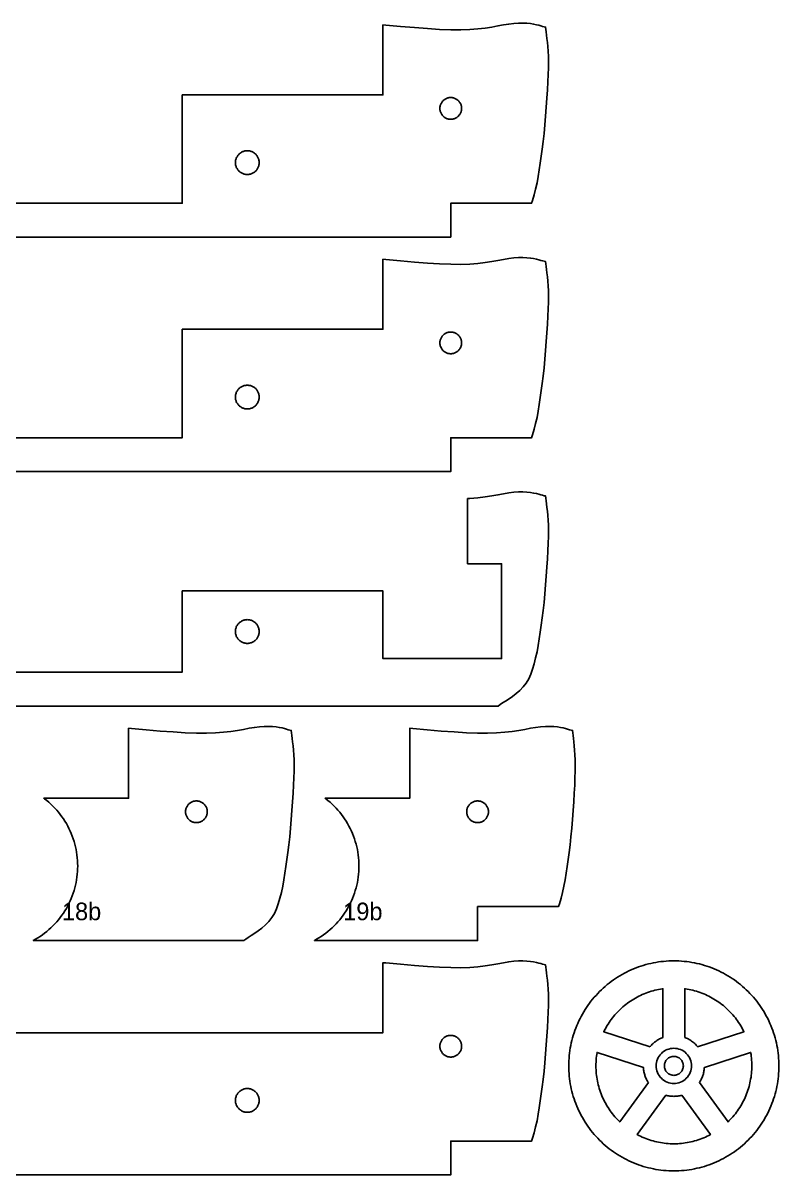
# Model space of a CAD drawing. Header units: metres. Extents: x 6 to 580, y 34 to 394.
# Drawn here: x 332.3 to 443.8, y 34.2 to 204.2 of the extents above; entities that cross this region are included whole.
import ezdxf

# ---------------------------------------------------------------- set-up
doc = ezdxf.new("R2010")
doc.units = ezdxf.units.M
doc.layers.add('CORTAR', color=1, linetype='Continuous')
doc.layers.add('GRABAR', color=5, linetype='Continuous')

msp = doc.modelspace()

# ---------------------------------------------------------------- linework, layer by layer
at = {"layer": 'CORTAR'}
for points in [[(275.41, 177.59), (335.41, 177.59), (335.81, 177.59), (355.81, 177.59), (355.81, 193.59), (385.41, 193.59), (385.41, 203.92), (385.85, 203.88), (387.99, 203.68), (390.05, 203.51), (391.98, 203.37), (393.77, 203.26), (395.41, 203.19), (396.88, 203.18), (398.21, 203.22), (399.41, 203.32), (400.49, 203.45), (401.47, 203.6), (402.37, 203.76), (403.2, 203.91), (403.97, 204.04), (404.7, 204.14), (405.41, 204.19), (406.07, 204.19), (406.66, 204.16), (407.18, 204.11), (407.63, 204.04), (408.04, 203.95), (408.39, 203.86), (408.69, 203.78), (408.96, 203.7), (409.2, 203.63), (409.41, 203.59), (409.44, 203.26), (409.49, 202.87), (409.54, 202.42), (409.6, 201.91), (409.67, 201.34), (409.73, 200.71), (409.77, 200.02), (409.81, 199.27), (409.82, 198.46), (409.81, 197.59), (409.78, 196.62), (409.73, 195.53), (409.67, 194.34), (409.6, 193.08), (409.51, 191.78), (409.41, 190.46), (409.3, 189.16), (409.18, 187.89), (409.05, 186.7), (408.91, 185.59), (408.77, 184.55), (408.62, 183.52), (408.47, 182.51), (408.31, 181.53), (408.14, 180.59), (407.94, 179.69), (407.73, 178.83), (407.49, 178.02), (407.33, 177.59), (395.41, 177.59), (395.41, 172.59), (219.41, 172.59)], [(275.41, 142.99), (335.41, 142.99), (335.81, 142.99), (355.81, 142.99), (355.81, 158.99), (385.41, 158.99), (385.41, 169.32), (385.85, 169.28), (387.99, 169.08), (390.05, 168.9), (391.98, 168.76), (393.77, 168.66), (395.41, 168.59), (396.88, 168.57), (398.21, 168.62), (399.41, 168.72), (400.49, 168.85), (401.47, 169), (402.37, 169.16), (403.2, 169.31), (403.97, 169.44), (404.7, 169.54), (405.41, 169.59), (406.07, 169.59), (406.66, 169.56), (407.18, 169.51), (407.63, 169.43), (408.04, 169.35), (408.39, 169.26), (408.69, 169.17), (408.96, 169.1), (409.2, 169.03), (409.41, 168.99), (409.44, 168.66), (409.49, 168.27), (409.54, 167.82), (409.6, 167.31), (409.67, 166.74), (409.73, 166.11), (409.77, 165.42), (409.81, 164.67), (409.82, 163.86), (409.81, 162.99), (409.78, 162.02), (409.73, 160.92), (409.67, 159.73), (409.6, 158.48), (409.51, 157.18), (409.41, 155.86), (409.3, 154.56), (409.18, 153.29), (409.05, 152.09), (408.91, 150.99), (408.77, 149.94), (408.62, 148.92), (408.47, 147.91), (408.31, 146.93), (408.14, 145.99), (407.94, 145.08), (407.73, 144.23), (407.49, 143.42), (407.33, 142.99), (395.41, 142.99), (395.41, 137.99), (219.41, 137.99)], [(275.41, 108.39), (335.41, 108.39), (335.81, 108.39), (355.81, 108.39), (355.81, 120.39), (385.41, 120.39), (385.41, 110.39), (402.91, 110.39), (402.91, 124.4), (397.91, 124.4), (397.91, 134.01), (398.21, 134.02), (399.41, 134.12), (400.49, 134.25), (401.47, 134.4), (402.37, 134.56), (403.2, 134.71), (403.97, 134.84), (404.7, 134.94), (405.41, 134.99), (406.07, 134.99), (406.66, 134.96), (407.18, 134.9), (407.63, 134.83), (408.04, 134.75), (408.39, 134.66), (408.69, 134.57), (408.96, 134.49), (409.2, 134.43), (409.41, 134.39), (409.44, 134.06), (409.49, 133.67), (409.54, 133.22), (409.6, 132.71), (409.67, 132.14), (409.73, 131.51), (409.77, 130.82), (409.81, 130.07), (409.82, 129.26), (409.81, 128.39), (409.78, 127.42), (409.73, 126.32), (409.67, 125.13), (409.6, 123.87), (409.51, 122.57), (409.41, 121.26), (409.3, 119.95), (409.18, 118.69), (409.05, 117.49), (408.91, 116.39), (408.77, 115.34), (408.62, 114.31), (408.47, 113.31), (408.31, 112.33), (408.14, 111.39), (407.94, 110.48), (407.73, 109.62), (407.49, 108.82), (407.22, 108.07), (406.91, 107.39), (406.54, 106.77), (406.1, 106.2), (405.6, 105.69), (405.07, 105.23), (404.54, 104.82), (404.01, 104.46), (403.51, 104.13), (403.06, 103.85), (402.69, 103.6), (402.41, 103.39), (219.41, 103.39)], [(273.41, 55.18), (385.41, 55.18), (385.41, 65.51), (385.85, 65.47), (387.99, 65.27), (390.05, 65.1), (391.98, 64.96), (393.77, 64.85), (395.41, 64.78), (396.88, 64.77), (398.21, 64.82), (399.41, 64.91), (400.49, 65.04), (401.47, 65.19), (402.37, 65.35), (403.2, 65.5), (403.97, 65.64), (404.7, 65.73), (405.41, 65.78), (406.07, 65.78), (406.66, 65.75), (407.18, 65.7), (407.63, 65.63), (408.04, 65.54), (408.39, 65.46), (408.69, 65.37), (408.96, 65.29), (409.2, 65.22), (409.41, 65.18), (409.44, 64.85), (409.49, 64.46), (409.54, 64.01), (409.6, 63.5), (409.67, 62.93), (409.73, 62.3), (409.77, 61.61), (409.81, 60.86), (409.82, 60.05), (409.81, 59.18), (409.78, 58.21), (409.73, 57.12), (409.67, 55.93), (409.6, 54.67), (409.51, 53.37), (409.41, 52.05), (409.3, 50.75), (409.18, 49.49), (409.05, 48.29), (408.91, 47.18), (408.77, 46.14), (408.62, 45.11), (408.47, 44.1), (408.31, 43.13), (408.14, 42.18), (407.94, 41.28), (407.73, 40.42), (407.49, 39.61), (407.33, 39.18), (395.41, 39.18), (395.41, 34.18), (219.41, 34.18)]]:
    msp.add_lwpolyline(points, dxfattribs=at)
for points in [[(397, 191.8), (396.98, 191.9), (396.96, 192), (396.93, 192.1), (396.89, 192.2), (396.85, 192.3), (396.8, 192.39), (396.74, 192.48), (396.68, 192.56), (396.61, 192.64), (396.54, 192.72), (396.47, 192.79), (396.38, 192.86), (396.3, 192.92), (396.21, 192.98), (396.12, 193.02), (396.02, 193.07), (395.93, 193.11), (395.82, 193.14), (395.72, 193.16), (395.62, 193.18), (395.52, 193.19), (395.41, 193.19), (395.31, 193.19), (395.2, 193.18), (395.1, 193.16), (395, 193.14), (394.9, 193.11), (394.8, 193.07), (394.7, 193.02), (394.61, 192.98), (394.52, 192.92), (394.44, 192.86), (394.36, 192.79), (394.28, 192.72), (394.21, 192.64), (394.14, 192.56), (394.08, 192.48), (394.03, 192.39), (393.98, 192.3), (393.93, 192.2), (393.9, 192.1), (393.87, 192), (393.84, 191.9), (393.82, 191.8), (393.81, 191.69), (393.81, 191.59), (393.81, 191.49), (393.82, 191.38), (393.84, 191.28), (393.87, 191.18), (393.9, 191.08), (393.93, 190.98), (393.98, 190.88), (394.03, 190.79), (394.08, 190.7), (394.14, 190.62), (394.21, 190.54), (394.28, 190.46), (394.36, 190.39), (394.44, 190.32), (394.52, 190.26), (394.61, 190.2), (394.7, 190.15), (394.8, 190.11), (394.9, 190.07), (395, 190.04), (395.1, 190.02), (395.2, 190), (395.31, 189.99), (395.41, 189.99), (395.52, 189.99), (395.62, 190), (395.72, 190.02), (395.82, 190.04), (395.93, 190.07), (396.02, 190.11), (396.12, 190.15), (396.21, 190.2), (396.3, 190.26), (396.38, 190.32), (396.47, 190.39), (396.54, 190.46), (396.61, 190.54), (396.68, 190.62), (396.74, 190.7), (396.8, 190.79), (396.85, 190.88), (396.89, 190.98), (396.93, 191.08), (396.96, 191.18), (396.98, 191.28), (397, 191.38), (397.01, 191.49), (397.01, 191.59), (397.01, 191.69), (397, 191.8)], [(366.93, 184.46), (366.87, 184.56), (366.8, 184.66), (366.73, 184.74), (366.65, 184.83), (366.56, 184.91), (366.48, 184.98), (366.38, 185.05), (366.29, 185.11), (366.18, 185.16), (366.08, 185.21), (365.97, 185.25), (365.86, 185.28), (365.75, 185.31), (365.64, 185.32), (365.53, 185.34), (365.41, 185.34), (365.3, 185.34), (365.18, 185.32), (365.07, 185.31), (364.96, 185.28), (364.85, 185.25), (364.74, 185.21), (364.64, 185.16), (364.54, 185.11), (364.44, 185.05), (364.35, 184.98), (364.26, 184.91), (364.17, 184.83), (364.1, 184.74), (364.02, 184.66), (363.96, 184.56), (363.9, 184.46), (363.84, 184.36), (363.79, 184.26), (363.75, 184.15), (363.72, 184.04), (363.69, 183.93), (363.68, 183.82), (363.66, 183.7), (363.66, 183.59), (363.66, 183.48), (363.68, 183.36), (363.69, 183.25), (363.72, 183.14), (363.75, 183.03), (363.79, 182.92), (363.84, 182.82), (363.9, 182.71), (363.96, 182.62), (364.02, 182.52), (364.1, 182.44), (364.17, 182.35), (364.26, 182.27), (364.35, 182.2), (364.44, 182.13), (364.54, 182.07), (364.64, 182.02), (364.74, 181.97), (364.85, 181.93), (364.96, 181.9), (365.07, 181.87), (365.18, 181.85), (365.3, 181.84), (365.41, 181.84), (365.53, 181.84), (365.64, 181.85), (365.75, 181.87), (365.86, 181.9), (365.97, 181.93), (366.08, 181.97), (366.18, 182.02), (366.29, 182.07), (366.38, 182.13), (366.48, 182.2), (366.56, 182.27), (366.65, 182.35), (366.73, 182.44), (366.8, 182.52), (366.87, 182.62), (366.93, 182.71), (366.98, 182.82), (367.03, 182.92), (367.07, 183.03), (367.1, 183.14), (367.13, 183.25), (367.15, 183.36), (367.16, 183.48), (367.16, 183.59), (367.16, 183.7), (367.15, 183.82), (367.13, 183.93), (367.1, 184.04), (367.07, 184.15), (367.03, 184.26), (366.98, 184.36), (366.93, 184.46)], [(397, 157.2), (396.98, 157.3), (396.96, 157.4), (396.93, 157.5), (396.89, 157.6), (396.85, 157.7), (396.8, 157.79), (396.74, 157.88), (396.68, 157.96), (396.61, 158.04), (396.54, 158.12), (396.47, 158.19), (396.38, 158.26), (396.3, 158.32), (396.21, 158.37), (396.12, 158.42), (396.02, 158.47), (395.93, 158.5), (395.82, 158.53), (395.72, 158.56), (395.62, 158.57), (395.52, 158.58), (395.41, 158.59), (395.31, 158.58), (395.2, 158.57), (395.1, 158.56), (395, 158.53), (394.9, 158.5), (394.8, 158.47), (394.7, 158.42), (394.61, 158.37), (394.52, 158.32), (394.44, 158.26), (394.36, 158.19), (394.28, 158.12), (394.21, 158.04), (394.14, 157.96), (394.08, 157.88), (394.03, 157.79), (393.98, 157.7), (393.93, 157.6), (393.9, 157.5), (393.87, 157.4), (393.84, 157.3), (393.82, 157.2), (393.81, 157.09), (393.81, 156.99), (393.81, 156.88), (393.82, 156.78), (393.84, 156.68), (393.87, 156.57), (393.9, 156.47), (393.93, 156.38), (393.98, 156.28), (394.03, 156.19), (394.08, 156.1), (394.14, 156.01), (394.21, 155.93), (394.28, 155.86), (394.36, 155.78), (394.44, 155.72), (394.52, 155.66), (394.61, 155.6), (394.7, 155.55), (394.8, 155.51), (394.9, 155.47), (395, 155.44), (395.1, 155.42), (395.2, 155.4), (395.31, 155.39), (395.41, 155.39), (395.52, 155.39), (395.62, 155.4), (395.72, 155.42), (395.82, 155.44), (395.93, 155.47), (396.02, 155.51), (396.12, 155.55), (396.21, 155.6), (396.3, 155.66), (396.38, 155.72), (396.47, 155.78), (396.54, 155.86), (396.61, 155.93), (396.68, 156.01), (396.74, 156.1), (396.8, 156.19), (396.85, 156.28), (396.89, 156.38), (396.93, 156.47), (396.96, 156.57), (396.98, 156.68), (397, 156.78), (397.01, 156.88), (397.01, 156.99), (397.01, 157.09), (397, 157.2)], [(366.93, 149.86), (366.87, 149.96), (366.8, 150.05), (366.73, 150.14), (366.65, 150.23), (366.56, 150.3), (366.48, 150.38), (366.38, 150.44), (366.29, 150.5), (366.18, 150.56), (366.08, 150.6), (365.97, 150.64), (365.86, 150.68), (365.75, 150.7), (365.64, 150.72), (365.53, 150.73), (365.41, 150.74), (365.3, 150.73), (365.18, 150.72), (365.07, 150.7), (364.96, 150.68), (364.85, 150.64), (364.74, 150.6), (364.64, 150.56), (364.54, 150.5), (364.44, 150.44), (364.35, 150.38), (364.26, 150.3), (364.17, 150.23), (364.1, 150.14), (364.02, 150.05), (363.96, 149.96), (363.9, 149.86), (363.84, 149.76), (363.79, 149.66), (363.75, 149.55), (363.72, 149.44), (363.69, 149.33), (363.68, 149.22), (363.66, 149.1), (363.66, 148.99), (363.66, 148.87), (363.68, 148.76), (363.69, 148.65), (363.72, 148.53), (363.75, 148.43), (363.79, 148.32), (363.84, 148.21), (363.9, 148.11), (363.96, 148.02), (364.02, 147.92), (364.1, 147.83), (364.17, 147.75), (364.26, 147.67), (364.35, 147.6), (364.44, 147.53), (364.54, 147.47), (364.64, 147.42), (364.74, 147.37), (364.85, 147.33), (364.96, 147.3), (365.07, 147.27), (365.18, 147.25), (365.3, 147.24), (365.41, 147.24), (365.53, 147.24), (365.64, 147.25), (365.75, 147.27), (365.86, 147.3), (365.97, 147.33), (366.08, 147.37), (366.18, 147.42), (366.29, 147.47), (366.38, 147.53), (366.48, 147.6), (366.56, 147.67), (366.65, 147.75), (366.73, 147.83), (366.8, 147.92), (366.87, 148.02), (366.93, 148.11), (366.98, 148.21), (367.03, 148.32), (367.07, 148.43), (367.1, 148.53), (367.13, 148.65), (367.15, 148.76), (367.16, 148.87), (367.16, 148.99), (367.16, 149.1), (367.15, 149.22), (367.13, 149.33), (367.1, 149.44), (367.07, 149.55), (367.03, 149.66), (366.98, 149.76), (366.93, 149.86)], [(366.93, 115.26), (366.87, 115.36), (366.8, 115.45), (366.73, 115.54), (366.65, 115.62), (366.56, 115.7), (366.48, 115.77), (366.38, 115.84), (366.29, 115.9), (366.18, 115.96), (366.08, 116), (365.97, 116.04), (365.86, 116.08), (365.75, 116.1), (365.64, 116.12), (365.53, 116.13), (365.41, 116.14), (365.3, 116.13), (365.18, 116.12), (365.07, 116.1), (364.96, 116.08), (364.85, 116.04), (364.74, 116), (364.64, 115.96), (364.54, 115.9), (364.44, 115.84), (364.35, 115.77), (364.26, 115.7), (364.17, 115.62), (364.1, 115.54), (364.02, 115.45), (363.96, 115.36), (363.9, 115.26), (363.84, 115.16), (363.79, 115.06), (363.75, 114.95), (363.72, 114.84), (363.69, 114.73), (363.68, 114.61), (363.66, 114.5), (363.66, 114.39), (363.66, 114.27), (363.68, 114.16), (363.69, 114.04), (363.72, 113.93), (363.75, 113.82), (363.79, 113.72), (363.84, 113.61), (363.9, 113.51), (363.96, 113.41), (364.02, 113.32), (364.1, 113.23), (364.17, 113.15), (364.26, 113.07), (364.35, 113), (364.44, 112.93), (364.54, 112.87), (364.64, 112.82), (364.74, 112.77), (364.85, 112.73), (364.96, 112.7), (365.07, 112.67), (365.18, 112.65), (365.3, 112.64), (365.41, 112.64), (365.53, 112.64), (365.64, 112.65), (365.75, 112.67), (365.86, 112.7), (365.97, 112.73), (366.08, 112.77), (366.18, 112.82), (366.29, 112.87), (366.38, 112.93), (366.48, 113), (366.56, 113.07), (366.65, 113.15), (366.73, 113.23), (366.8, 113.32), (366.87, 113.41), (366.93, 113.51), (366.98, 113.61), (367.03, 113.72), (367.07, 113.82), (367.1, 113.93), (367.13, 114.04), (367.15, 114.16), (367.16, 114.27), (367.16, 114.39), (367.16, 114.5), (367.15, 114.61), (367.13, 114.73), (367.1, 114.84), (367.07, 114.95), (367.03, 115.06), (366.98, 115.16), (366.93, 115.26)], [(348.34, 100.07), (350.48, 99.87), (352.54, 99.7), (354.47, 99.56), (356.26, 99.45), (357.9, 99.38), (359.37, 99.37), (360.7, 99.42), (361.9, 99.51), (362.98, 99.64), (363.96, 99.8), (364.86, 99.95), (365.69, 100.11), (366.46, 100.24), (367.19, 100.33), (367.9, 100.38), (368.56, 100.39), (369.15, 100.36), (369.67, 100.3), (370.12, 100.23), (370.53, 100.15), (370.88, 100.06), (371.18, 99.97), (371.45, 99.89), (371.69, 99.83), (371.9, 99.78), (371.93, 99.45), (371.98, 99.06), (372.03, 98.61), (372.09, 98.1), (372.16, 97.53), (372.22, 96.9), (372.26, 96.21), (372.3, 95.46), (372.31, 94.65), (372.3, 93.78), (372.27, 92.81), (372.22, 91.72), (372.16, 90.53), (372.09, 89.27), (372, 87.97), (371.9, 86.66), (371.79, 85.35), (371.67, 84.09), (371.54, 82.89), (371.4, 81.78), (371.26, 80.74), (371.11, 79.71), (370.96, 78.71), (370.8, 77.73), (370.63, 76.78), (370.43, 75.88), (370.22, 75.02), (369.98, 74.22), (369.71, 73.47), (369.4, 72.78), (369.03, 72.16), (368.59, 71.6), (368.09, 71.09), (367.56, 70.63), (367.03, 70.22), (366.5, 69.86), (366, 69.53), (365.55, 69.25), (365.18, 69), (364.9, 68.78), (333.84, 68.78), (334.15, 68.96), (334.5, 69.17), (334.85, 69.39), (335.18, 69.62), (335.51, 69.87), (335.83, 70.12), (336.14, 70.39), (336.45, 70.66), (336.74, 70.94), (337.02, 71.24), (337.3, 71.54), (337.56, 71.85), (337.82, 72.17), (338.06, 72.5), (338.29, 72.84), (338.52, 73.18), (338.73, 73.53), (338.92, 73.89), (339.11, 74.26), (339.29, 74.62), (339.45, 75), (339.6, 75.38), (339.74, 75.77), (339.86, 76.16), (339.97, 76.55), (340.07, 76.95), (340.16, 77.35), (340.23, 77.75), (340.29, 78.15), (340.34, 78.56), (340.37, 78.97), (340.39, 79.37), (340.4, 79.78), (340.39, 80.19), (340.37, 80.6), (340.34, 81.01), (340.29, 81.42), (340.23, 81.82), (340.16, 82.22), (340.07, 82.62), (339.97, 83.02), (339.86, 83.41), (339.74, 83.8), (339.6, 84.19), (339.45, 84.57), (339.29, 84.94), (339.11, 85.31), (338.92, 85.68), (338.73, 86.03), (338.52, 86.38), (338.29, 86.73), (338.06, 87.06), (337.82, 87.39), (337.56, 87.71), (337.3, 88.03), (337.02, 88.33), (336.74, 88.62), (336.45, 88.91), (336.14, 89.18), (335.83, 89.45), (335.51, 89.7), (335.4, 89.78), (347.9, 89.78), (347.9, 100.12), (348.34, 100.07)], [(389.81, 100.07), (391.96, 99.87), (394.01, 99.7), (395.94, 99.56), (397.74, 99.45), (399.38, 99.38), (400.85, 99.37), (402.18, 99.42), (403.37, 99.51), (404.46, 99.64), (405.44, 99.8), (406.34, 99.95), (407.16, 100.11), (407.94, 100.24), (408.67, 100.33), (409.38, 100.38), (410.04, 100.39), (410.62, 100.36), (411.14, 100.3), (411.6, 100.23), (412, 100.15), (412.35, 100.06), (412.66, 99.97), (412.93, 99.89), (413.16, 99.83), (413.38, 99.78), (413.41, 99.45), (413.45, 99.06), (413.51, 98.61), (413.57, 98.1), (413.63, 97.53), (413.69, 96.9), (413.74, 96.21), (413.77, 95.46), (413.79, 94.65), (413.78, 93.78), (413.74, 92.81), (413.7, 91.72), (413.64, 90.53), (413.56, 89.27), (413.48, 87.97), (413.38, 86.66), (413.27, 85.35), (413.15, 84.09), (413.02, 82.89), (412.88, 81.78), (412.73, 80.74), (412.59, 79.71), (412.44, 78.71), (412.28, 77.73), (412.1, 76.78), (411.91, 75.88), (411.69, 75.02), (411.45, 74.22), (411.3, 73.78), (399.38, 73.78), (399.38, 68.78), (375.31, 68.78), (375.63, 68.96), (375.98, 69.17), (376.32, 69.39), (376.66, 69.62), (376.99, 69.87), (377.31, 70.12), (377.62, 70.39), (377.92, 70.66), (378.21, 70.94), (378.5, 71.24), (378.77, 71.54), (379.04, 71.85), (379.29, 72.17), (379.54, 72.5), (379.77, 72.84), (379.99, 73.18), (380.2, 73.53), (380.4, 73.89), (380.59, 74.26), (380.76, 74.62), (380.92, 75), (381.07, 75.38), (381.21, 75.77), (381.34, 76.16), (381.45, 76.55), (381.55, 76.95), (381.64, 77.35), (381.71, 77.75), (381.77, 78.15), (381.82, 78.56), (381.85, 78.97), (381.87, 79.37), (381.88, 79.78), (381.87, 80.19), (381.85, 80.6), (381.82, 81.01), (381.77, 81.42), (381.71, 81.82), (381.64, 82.22), (381.55, 82.62), (381.45, 83.02), (381.34, 83.41), (381.21, 83.8), (381.07, 84.19), (380.92, 84.57), (380.76, 84.94), (380.59, 85.31), (380.4, 85.68), (380.2, 86.03), (379.99, 86.38), (379.77, 86.73), (379.54, 87.06), (379.29, 87.39), (379.04, 87.71), (378.77, 88.03), (378.5, 88.33), (378.21, 88.62), (377.92, 88.91), (377.62, 89.18), (377.31, 89.45), (376.99, 89.7), (376.87, 89.78), (389.38, 89.78), (389.38, 100.12), (389.81, 100.07)], [(359.49, 87.99), (359.47, 88.1), (359.45, 88.2), (359.42, 88.3), (359.38, 88.4), (359.34, 88.49), (359.29, 88.58), (359.23, 88.67), (359.17, 88.76), (359.1, 88.84), (359.03, 88.92), (358.96, 88.99), (358.87, 89.05), (358.79, 89.11), (358.7, 89.17), (358.61, 89.22), (358.51, 89.26), (358.42, 89.3), (358.31, 89.33), (358.21, 89.35), (358.11, 89.37), (358.01, 89.38), (357.9, 89.38), (357.8, 89.38), (357.69, 89.37), (357.59, 89.35), (357.49, 89.33), (357.39, 89.3), (357.29, 89.26), (357.19, 89.22), (357.1, 89.17), (357.01, 89.11), (356.93, 89.05), (356.85, 88.99), (356.77, 88.92), (356.7, 88.84), (356.63, 88.76), (356.57, 88.67), (356.52, 88.58), (356.47, 88.49), (356.42, 88.4), (356.39, 88.3), (356.36, 88.2), (356.33, 88.1), (356.31, 87.99), (356.3, 87.89), (356.3, 87.78), (356.3, 87.68), (356.31, 87.57), (356.33, 87.47), (356.36, 87.37), (356.39, 87.27), (356.42, 87.17), (356.47, 87.08), (356.52, 86.98), (356.57, 86.89), (356.63, 86.81), (356.7, 86.73), (356.77, 86.65), (356.85, 86.58), (356.93, 86.51), (357.01, 86.45), (357.1, 86.4), (357.19, 86.35), (357.29, 86.31), (357.39, 86.27), (357.49, 86.24), (357.59, 86.21), (357.69, 86.2), (357.8, 86.19), (357.9, 86.18), (358.01, 86.19), (358.11, 86.2), (358.21, 86.21), (358.31, 86.24), (358.42, 86.27), (358.51, 86.31), (358.61, 86.35), (358.7, 86.4), (358.79, 86.45), (358.87, 86.51), (358.96, 86.58), (359.03, 86.65), (359.1, 86.73), (359.17, 86.81), (359.23, 86.89), (359.29, 86.98), (359.34, 87.08), (359.38, 87.17), (359.42, 87.27), (359.45, 87.37), (359.47, 87.47), (359.49, 87.57), (359.5, 87.68), (359.5, 87.78), (359.5, 87.89), (359.49, 87.99)], [(400.96, 87.99), (400.95, 88.1), (400.92, 88.2), (400.89, 88.3), (400.85, 88.4), (400.81, 88.49), (400.76, 88.58), (400.71, 88.67), (400.65, 88.76), (400.58, 88.84), (400.51, 88.92), (400.43, 88.99), (400.35, 89.05), (400.26, 89.11), (400.18, 89.17), (400.08, 89.22), (399.99, 89.26), (399.89, 89.3), (399.79, 89.33), (399.69, 89.35), (399.58, 89.37), (399.48, 89.38), (399.38, 89.38), (399.27, 89.38), (399.17, 89.37), (399.06, 89.35), (398.96, 89.33), (398.86, 89.3), (398.76, 89.26), (398.67, 89.22), (398.58, 89.17), (398.49, 89.11), (398.4, 89.05), (398.32, 88.99), (398.24, 88.92), (398.17, 88.84), (398.11, 88.76), (398.05, 88.67), (397.99, 88.58), (397.94, 88.49), (397.9, 88.4), (397.86, 88.3), (397.83, 88.2), (397.81, 88.1), (397.79, 87.99), (397.78, 87.89), (397.78, 87.78), (397.78, 87.68), (397.79, 87.57), (397.81, 87.47), (397.83, 87.37), (397.86, 87.27), (397.9, 87.17), (397.94, 87.08), (397.99, 86.98), (398.05, 86.89), (398.11, 86.81), (398.17, 86.73), (398.24, 86.65), (398.32, 86.58), (398.4, 86.51), (398.49, 86.45), (398.58, 86.4), (398.67, 86.35), (398.76, 86.31), (398.86, 86.27), (398.96, 86.24), (399.06, 86.21), (399.17, 86.2), (399.27, 86.19), (399.38, 86.18), (399.48, 86.19), (399.58, 86.2), (399.69, 86.21), (399.79, 86.24), (399.89, 86.27), (399.99, 86.31), (400.08, 86.35), (400.18, 86.4), (400.26, 86.45), (400.35, 86.51), (400.43, 86.58), (400.51, 86.65), (400.58, 86.73), (400.65, 86.81), (400.71, 86.89), (400.76, 86.98), (400.81, 87.08), (400.85, 87.17), (400.89, 87.27), (400.92, 87.37), (400.95, 87.47), (400.96, 87.57), (400.97, 87.68), (400.98, 87.78), (400.97, 87.89), (400.96, 87.99)], [(443.8, 49.52), (443.78, 49.14), (443.75, 48.76), (443.71, 48.39), (443.65, 48.01), (443.59, 47.63), (443.52, 47.26), (443.45, 46.89), (443.36, 46.52), (443.26, 46.15), (443.15, 45.78), (443.04, 45.42), (442.92, 45.06), (442.78, 44.71), (442.64, 44.35), (442.49, 44), (442.33, 43.66), (442.17, 43.31), (441.99, 42.98), (441.81, 42.64), (441.62, 42.32), (441.42, 41.99), (441.21, 41.67), (440.99, 41.36), (440.77, 41.05), (440.54, 40.75), (440.3, 40.45), (440.06, 40.16), (439.81, 39.87), (439.55, 39.6), (439.28, 39.32), (439.01, 39.06), (438.73, 38.8), (438.45, 38.55), (438.15, 38.3), (437.86, 38.06), (437.56, 37.83), (437.25, 37.61), (436.93, 37.4), (436.61, 37.19), (436.29, 36.99), (435.96, 36.8), (435.63, 36.61), (435.29, 36.44), (434.95, 36.27), (434.6, 36.11), (434.25, 35.96), (433.9, 35.82), (433.54, 35.69), (433.18, 35.57), (432.82, 35.45), (432.46, 35.35), (432.09, 35.25), (431.72, 35.16), (431.35, 35.08), (430.97, 35.01), (430.6, 34.95), (430.22, 34.9), (429.84, 34.86), (429.46, 34.83), (429.08, 34.8), (428.7, 34.79), (428.32, 34.78), (427.94, 34.79), (427.56, 34.8), (427.18, 34.83), (426.8, 34.86), (426.42, 34.9), (426.05, 34.95), (425.67, 35.01), (425.3, 35.08), (424.93, 35.16), (424.56, 35.25), (424.19, 35.35), (423.82, 35.45), (423.46, 35.57), (423.1, 35.69), (422.74, 35.82), (422.39, 35.96), (422.04, 36.11), (421.69, 36.27), (421.35, 36.44), (421.02, 36.61), (420.68, 36.8), (420.35, 36.99), (420.03, 37.19), (419.71, 37.4), (419.4, 37.61), (419.09, 37.83), (418.79, 38.06), (418.49, 38.3), (418.2, 38.55), (417.91, 38.8), (417.63, 39.06), (417.36, 39.32), (417.1, 39.6), (416.84, 39.87), (416.58, 40.16), (416.34, 40.45), (416.1, 40.75), (415.87, 41.05), (415.65, 41.36), (415.43, 41.67), (415.23, 41.99), (415.03, 42.32), (414.84, 42.64), (414.65, 42.98), (414.48, 43.31), (414.31, 43.66), (414.15, 44), (414, 44.35), (413.86, 44.71), (413.73, 45.06), (413.6, 45.42), (413.49, 45.78), (413.38, 46.15), (413.29, 46.52), (413.2, 46.89), (413.12, 47.26), (413.05, 47.63), (412.99, 48.01), (412.94, 48.39), (412.9, 48.76), (412.86, 49.14), (412.84, 49.52), (412.83, 49.9), (412.82, 50.28), (412.83, 50.66), (412.84, 51.04), (412.86, 51.42), (412.9, 51.8), (412.94, 52.18), (412.99, 52.56), (413.05, 52.93), (413.12, 53.31), (413.2, 53.68), (413.29, 54.05), (413.38, 54.42), (413.49, 54.78), (413.6, 55.15), (413.73, 55.51), (413.86, 55.86), (414, 56.22), (414.15, 56.56), (414.31, 56.91), (414.48, 57.25), (414.65, 57.59), (414.84, 57.92), (415.03, 58.25), (415.23, 58.58), (415.43, 58.89), (415.65, 59.21), (415.87, 59.52), (416.1, 59.82), (416.34, 60.12), (416.58, 60.41), (416.84, 60.69), (417.1, 60.97), (417.36, 61.24), (417.63, 61.51), (417.91, 61.77), (418.2, 62.02), (418.49, 62.27), (418.79, 62.5), (419.09, 62.73), (419.4, 62.96), (419.71, 63.17), (420.03, 63.38), (420.35, 63.58), (420.68, 63.77), (421.02, 63.95), (421.35, 64.13), (421.69, 64.3), (422.04, 64.45), (422.39, 64.6), (422.74, 64.75), (423.1, 64.88), (423.46, 65), (423.82, 65.12), (424.19, 65.22), (424.56, 65.32), (424.93, 65.41), (425.3, 65.49), (425.67, 65.56), (426.05, 65.62), (426.42, 65.67), (426.8, 65.71), (427.18, 65.74), (427.56, 65.76), (427.94, 65.78), (428.32, 65.78), (428.7, 65.78), (429.08, 65.76), (429.46, 65.74), (429.84, 65.71), (430.22, 65.67), (430.6, 65.62), (430.97, 65.56), (431.35, 65.49), (431.72, 65.41), (432.09, 65.32), (432.46, 65.22), (432.82, 65.12), (433.18, 65), (433.54, 64.88), (433.9, 64.75), (434.25, 64.6), (434.6, 64.45), (434.95, 64.3), (435.29, 64.13), (435.63, 63.95), (435.96, 63.77), (436.29, 63.58), (436.61, 63.38), (436.93, 63.17), (437.25, 62.96), (437.56, 62.73), (437.86, 62.5), (438.15, 62.27), (438.45, 62.02), (438.73, 61.77), (439.01, 61.51), (439.28, 61.24), (439.55, 60.97), (439.81, 60.69), (440.06, 60.41), (440.3, 60.12), (440.54, 59.82), (440.77, 59.52), (440.99, 59.21), (441.21, 58.89), (441.42, 58.58), (441.62, 58.25), (441.81, 57.92), (441.99, 57.59), (442.17, 57.25), (442.33, 56.91), (442.49, 56.56), (442.64, 56.22), (442.78, 55.86), (442.92, 55.51), (443.04, 55.15), (443.15, 54.78), (443.26, 54.42), (443.36, 54.05), (443.45, 53.68), (443.52, 53.31), (443.59, 52.93), (443.65, 52.56), (443.71, 52.18), (443.75, 51.8), (443.78, 51.42), (443.8, 51.04), (443.82, 50.66), (443.82, 50.28), (443.82, 49.9), (443.8, 49.52)], [(424.82, 53.1), (424.84, 53.14), (424.94, 53.25), (425.04, 53.36), (425.14, 53.47), (425.25, 53.57), (425.35, 53.67), (425.47, 53.76), (425.58, 53.85), (425.7, 53.94), (425.82, 54.03), (425.95, 54.11), (426.07, 54.18), (426.2, 54.25), (426.33, 54.32), (426.46, 54.38), (426.6, 54.44), (426.72, 54.49), (426.72, 61.67), (426.63, 61.66), (426.36, 61.61), (426.08, 61.56), (425.8, 61.5), (425.53, 61.44), (425.25, 61.37), (424.98, 61.29), (424.71, 61.2), (424.45, 61.11), (424.18, 61.01), (423.92, 60.91), (423.66, 60.8), (423.4, 60.68), (423.15, 60.56), (422.9, 60.43), (422.65, 60.29), (422.41, 60.15), (422.17, 60), (421.93, 59.85), (421.7, 59.69), (421.47, 59.52), (421.25, 59.35), (421.03, 59.17), (420.81, 58.99), (420.6, 58.8), (420.39, 58.61), (420.19, 58.42), (419.99, 58.21), (419.8, 58.01), (419.61, 57.8), (419.43, 57.58), (419.26, 57.36), (419.08, 57.13), (418.92, 56.91), (418.76, 56.67), (418.61, 56.44), (418.46, 56.2), (418.32, 55.95), (418.18, 55.7), (418.05, 55.45), (417.99, 55.32), (424.82, 53.1)], [(429.92, 54.49), (430.04, 54.44), (430.18, 54.38), (430.31, 54.32), (430.44, 54.25), (430.57, 54.18), (430.7, 54.11), (430.82, 54.03), (430.94, 53.94), (431.06, 53.85), (431.18, 53.76), (431.29, 53.67), (431.4, 53.57), (431.5, 53.47), (431.61, 53.36), (431.7, 53.25), (431.8, 53.14), (431.83, 53.1), (438.66, 55.32), (438.59, 55.45), (438.46, 55.7), (438.33, 55.95), (438.19, 56.2), (438.04, 56.44), (437.88, 56.67), (437.72, 56.91), (437.56, 57.13), (437.39, 57.36), (437.21, 57.58), (437.03, 57.8), (436.84, 58.01), (436.65, 58.21), (436.45, 58.42), (436.25, 58.61), (436.04, 58.8), (435.83, 58.99), (435.62, 59.17), (435.4, 59.35), (435.17, 59.52), (434.94, 59.69), (434.71, 59.85), (434.47, 60), (434.23, 60.15), (433.99, 60.29), (433.74, 60.43), (433.49, 60.56), (433.24, 60.68), (432.98, 60.8), (432.72, 60.91), (432.46, 61.01), (432.2, 61.11), (431.93, 61.2), (431.66, 61.29), (431.39, 61.37), (431.12, 61.44), (430.84, 61.5), (430.57, 61.56), (430.29, 61.61), (430.01, 61.66), (429.92, 61.67), (429.92, 54.49)], [(397, 53.39), (396.98, 53.49), (396.96, 53.6), (396.93, 53.7), (396.89, 53.79), (396.85, 53.89), (396.8, 53.98), (396.74, 54.07), (396.68, 54.16), (396.61, 54.24), (396.54, 54.31), (396.47, 54.38), (396.38, 54.45), (396.3, 54.51), (396.21, 54.57), (396.12, 54.62), (396.02, 54.66), (395.93, 54.7), (395.82, 54.73), (395.72, 54.75), (395.62, 54.77), (395.52, 54.78), (395.41, 54.78), (395.31, 54.78), (395.2, 54.77), (395.1, 54.75), (395, 54.73), (394.9, 54.7), (394.8, 54.66), (394.7, 54.62), (394.61, 54.57), (394.52, 54.51), (394.44, 54.45), (394.36, 54.38), (394.28, 54.31), (394.21, 54.24), (394.14, 54.16), (394.08, 54.07), (394.03, 53.98), (393.98, 53.89), (393.93, 53.79), (393.9, 53.7), (393.87, 53.6), (393.84, 53.49), (393.82, 53.39), (393.81, 53.29), (393.81, 53.18), (393.81, 53.08), (393.82, 52.97), (393.84, 52.87), (393.87, 52.77), (393.9, 52.67), (393.93, 52.57), (393.98, 52.47), (394.03, 52.38), (394.08, 52.29), (394.14, 52.21), (394.21, 52.13), (394.28, 52.05), (394.36, 51.98), (394.44, 51.91), (394.52, 51.85), (394.61, 51.8), (394.7, 51.75), (394.8, 51.7), (394.9, 51.67), (395, 51.64), (395.1, 51.61), (395.2, 51.6), (395.31, 51.58), (395.41, 51.58), (395.52, 51.58), (395.62, 51.6), (395.72, 51.61), (395.82, 51.64), (395.93, 51.67), (396.02, 51.7), (396.12, 51.75), (396.21, 51.8), (396.3, 51.85), (396.38, 51.91), (396.47, 51.98), (396.54, 52.05), (396.61, 52.13), (396.68, 52.21), (396.74, 52.29), (396.8, 52.38), (396.85, 52.47), (396.89, 52.57), (396.93, 52.67), (396.96, 52.77), (396.98, 52.87), (397, 52.97), (397.01, 53.08), (397.01, 53.18), (397.01, 53.29), (397, 53.39)], [(424.56, 47.82), (424.5, 47.91), (424.42, 48.03), (424.35, 48.16), (424.29, 48.29), (424.22, 48.43), (424.16, 48.56), (424.11, 48.7), (424.06, 48.84), (424.02, 48.98), (423.98, 49.12), (423.94, 49.26), (423.91, 49.41), (423.88, 49.55), (423.86, 49.7), (423.84, 49.84), (423.83, 49.99), (423.83, 50.06), (417, 52.28), (416.99, 52.25), (416.95, 51.97), (416.91, 51.69), (416.88, 51.41), (416.85, 51.13), (416.84, 50.85), (416.83, 50.57), (416.82, 50.28), (416.83, 50), (416.84, 49.72), (416.85, 49.44), (416.88, 49.16), (416.91, 48.88), (416.95, 48.6), (416.99, 48.32), (417.04, 48.04), (417.1, 47.76), (417.17, 47.49), (417.24, 47.22), (417.32, 46.95), (417.4, 46.68), (417.49, 46.41), (417.59, 46.14), (417.7, 45.88), (417.81, 45.62), (417.93, 45.37), (418.05, 45.11), (418.18, 44.86), (418.32, 44.62), (418.46, 44.37), (418.61, 44.13), (418.76, 43.89), (418.92, 43.66), (419.08, 43.43), (419.26, 43.21), (419.43, 42.99), (419.61, 42.77), (419.8, 42.56), (419.99, 42.35), (420.19, 42.15), (420.33, 42.01), (424.56, 47.82)], [(429.71, 50.42), (429.69, 50.56), (429.66, 50.69), (429.62, 50.82), (429.56, 50.94), (429.49, 51.06), (429.4, 51.17), (429.31, 51.27), (429.21, 51.37), (429.1, 51.45), (428.98, 51.52), (428.86, 51.58), (428.73, 51.62), (428.59, 51.66), (428.46, 51.68), (428.32, 51.68), (428.18, 51.68), (428.05, 51.66), (427.92, 51.62), (427.79, 51.58), (427.66, 51.52), (427.54, 51.45), (427.43, 51.37), (427.33, 51.27), (427.24, 51.17), (427.16, 51.06), (427.09, 50.94), (427.03, 50.82), (426.98, 50.69), (426.95, 50.56), (426.93, 50.42), (426.92, 50.28), (426.93, 50.15), (426.95, 50.01), (426.98, 49.88), (427.03, 49.75), (427.09, 49.62), (427.16, 49.51), (427.24, 49.4), (427.33, 49.29), (427.43, 49.2), (427.54, 49.12), (427.66, 49.05), (427.79, 48.99), (427.92, 48.94), (428.05, 48.91), (428.18, 48.89), (428.32, 48.88), (428.46, 48.89), (428.59, 48.91), (428.73, 48.94), (428.86, 48.99), (428.98, 49.05), (429.1, 49.12), (429.21, 49.2), (429.31, 49.29), (429.4, 49.4), (429.49, 49.51), (429.56, 49.62), (429.62, 49.75), (429.66, 49.88), (429.69, 50.01), (429.71, 50.15), (429.72, 50.28), (429.71, 50.42)], [(439.82, 50.28), (439.82, 50.57), (439.81, 50.85), (439.79, 51.13), (439.77, 51.41), (439.74, 51.69), (439.7, 51.97), (439.65, 52.25), (439.65, 52.28), (432.82, 50.06), (432.81, 49.99), (432.8, 49.84), (432.78, 49.7), (432.76, 49.55), (432.74, 49.41), (432.7, 49.26), (432.67, 49.12), (432.63, 48.98), (432.58, 48.84), (432.53, 48.7), (432.48, 48.56), (432.42, 48.43), (432.36, 48.29), (432.29, 48.16), (432.22, 48.03), (432.14, 47.91), (432.09, 47.82), (436.31, 42.01), (436.45, 42.15), (436.65, 42.35), (436.84, 42.56), (437.03, 42.77), (437.21, 42.99), (437.39, 43.21), (437.56, 43.43), (437.72, 43.66), (437.88, 43.89), (438.04, 44.13), (438.19, 44.37), (438.33, 44.62), (438.46, 44.86), (438.59, 45.11), (438.72, 45.37), (438.84, 45.62), (438.95, 45.88), (439.05, 46.14), (439.15, 46.41), (439.24, 46.68), (439.33, 46.95), (439.41, 47.22), (439.48, 47.49), (439.54, 47.76), (439.6, 48.04), (439.65, 48.32), (439.7, 48.6), (439.74, 48.88), (439.77, 49.16), (439.79, 49.44), (439.81, 49.72), (439.82, 50), (439.82, 50.28)], [(366.98, 45.96), (366.93, 46.06), (366.87, 46.15), (366.8, 46.25), (366.73, 46.34), (366.65, 46.42), (366.56, 46.5), (366.48, 46.57), (366.38, 46.64), (366.29, 46.7), (366.18, 46.75), (366.08, 46.8), (365.97, 46.84), (365.86, 46.87), (365.75, 46.9), (365.64, 46.92), (365.53, 46.93), (365.41, 46.93), (365.3, 46.93), (365.18, 46.92), (365.07, 46.9), (364.96, 46.87), (364.85, 46.84), (364.74, 46.8), (364.64, 46.75), (364.54, 46.7), (364.44, 46.64), (364.35, 46.57), (364.26, 46.5), (364.17, 46.42), (364.1, 46.34), (364.02, 46.25), (363.96, 46.15), (363.9, 46.06), (363.84, 45.96), (363.79, 45.85), (363.75, 45.74), (363.72, 45.63), (363.69, 45.52), (363.68, 45.41), (363.66, 45.3), (363.66, 45.18), (363.66, 45.07), (363.68, 44.95), (363.69, 44.84), (363.72, 44.73), (363.75, 44.62), (363.79, 44.51), (363.84, 44.41), (363.9, 44.31), (363.96, 44.21), (364.02, 44.12), (364.1, 44.03), (364.17, 43.94), (364.26, 43.87), (364.35, 43.79), (364.44, 43.73), (364.54, 43.67), (364.64, 43.61), (364.74, 43.56), (364.85, 43.52), (364.96, 43.49), (365.07, 43.47), (365.18, 43.45), (365.3, 43.44), (365.41, 43.43), (365.53, 43.44), (365.64, 43.45), (365.75, 43.47), (365.86, 43.49), (365.97, 43.52), (366.08, 43.56), (366.18, 43.61), (366.29, 43.67), (366.38, 43.73), (366.48, 43.79), (366.56, 43.87), (366.65, 43.94), (366.73, 44.03), (366.8, 44.12), (366.87, 44.21), (366.93, 44.31), (366.98, 44.41), (367.03, 44.51), (367.07, 44.62), (367.1, 44.73), (367.13, 44.84), (367.15, 44.95), (367.16, 45.07), (367.16, 45.18), (367.16, 45.3), (367.15, 45.41), (367.13, 45.52), (367.1, 45.63), (367.07, 45.74), (367.03, 45.85), (366.98, 45.96)], [(429.5, 45.94), (429.49, 45.94), (429.34, 45.9), (429.2, 45.87), (429.05, 45.84), (428.91, 45.82), (428.76, 45.81), (428.62, 45.79), (428.47, 45.79), (428.32, 45.78), (428.17, 45.79), (428.03, 45.79), (427.88, 45.81), (427.73, 45.82), (427.59, 45.84), (427.44, 45.87), (427.3, 45.9), (427.16, 45.94), (427.14, 45.94), (422.92, 40.13), (423.15, 40.01), (423.4, 39.89), (423.66, 39.77), (423.92, 39.66), (424.18, 39.55), (424.45, 39.46), (424.71, 39.36), (424.98, 39.28), (425.25, 39.2), (425.53, 39.13), (425.8, 39.06), (426.08, 39), (426.36, 38.95), (426.63, 38.91), (426.91, 38.87), (427.19, 38.84), (427.48, 38.81), (427.76, 38.8), (428.04, 38.79), (428.32, 38.78), (428.6, 38.79), (428.89, 38.8), (429.17, 38.81), (429.45, 38.84), (429.73, 38.87), (430.01, 38.91), (430.29, 38.95), (430.57, 39), (430.84, 39.06), (431.12, 39.13), (431.39, 39.2), (431.66, 39.28), (431.93, 39.36), (432.2, 39.46), (432.46, 39.55), (432.72, 39.66), (432.98, 39.77), (433.24, 39.89), (433.49, 40.01), (433.72, 40.13), (429.5, 45.94)]]:
    msp.add_lwpolyline(points, close=True, dxfattribs=at)
at = {"layer": 'GRABAR'}
msp.add_lwpolyline([(430.92, 50.28), (430.91, 50.03), (430.87, 49.78), (430.81, 49.53), (430.72, 49.29), (430.61, 49.06), (430.48, 48.84), (430.33, 48.63), (430.16, 48.45), (429.97, 48.27), (429.77, 48.12), (429.55, 47.99), (429.32, 47.88), (429.08, 47.8), (428.83, 47.73), (428.58, 47.7), (428.32, 47.68), (428.07, 47.7), (427.81, 47.73), (427.57, 47.8), (427.33, 47.88), (427.1, 47.99), (426.88, 48.12), (426.67, 48.27), (426.48, 48.45), (426.31, 48.63), (426.16, 48.84), (426.03, 49.06), (425.92, 49.29), (425.83, 49.53), (425.77, 49.78), (425.73, 50.03), (425.72, 50.28), (425.73, 50.54), (425.77, 50.79), (425.83, 51.04), (425.92, 51.28), (426.03, 51.51), (426.16, 51.73), (426.31, 51.93), (426.48, 52.12), (426.67, 52.29), (426.88, 52.45), (427.1, 52.58), (427.33, 52.69), (427.57, 52.77), (427.81, 52.83), (428.07, 52.87), (428.32, 52.88), (428.58, 52.87), (428.83, 52.83), (429.08, 52.77), (429.32, 52.69), (429.55, 52.58), (429.77, 52.45), (429.97, 52.29), (430.16, 52.12), (430.33, 51.93), (430.48, 51.73), (430.61, 51.51), (430.72, 51.28), (430.81, 51.04), (430.87, 50.79), (430.91, 50.54), (430.92, 50.28)], dxfattribs=at)

# ---------------------------------------------------------------- texts
for s, p in [('18b', (338.07, 71.78)), ('19b', (379.55, 71.78))]:
    msp.add_text(s, height=2.6, dxfattribs=at).set_placement(p)

doc.saveas('drawing.dxf')
